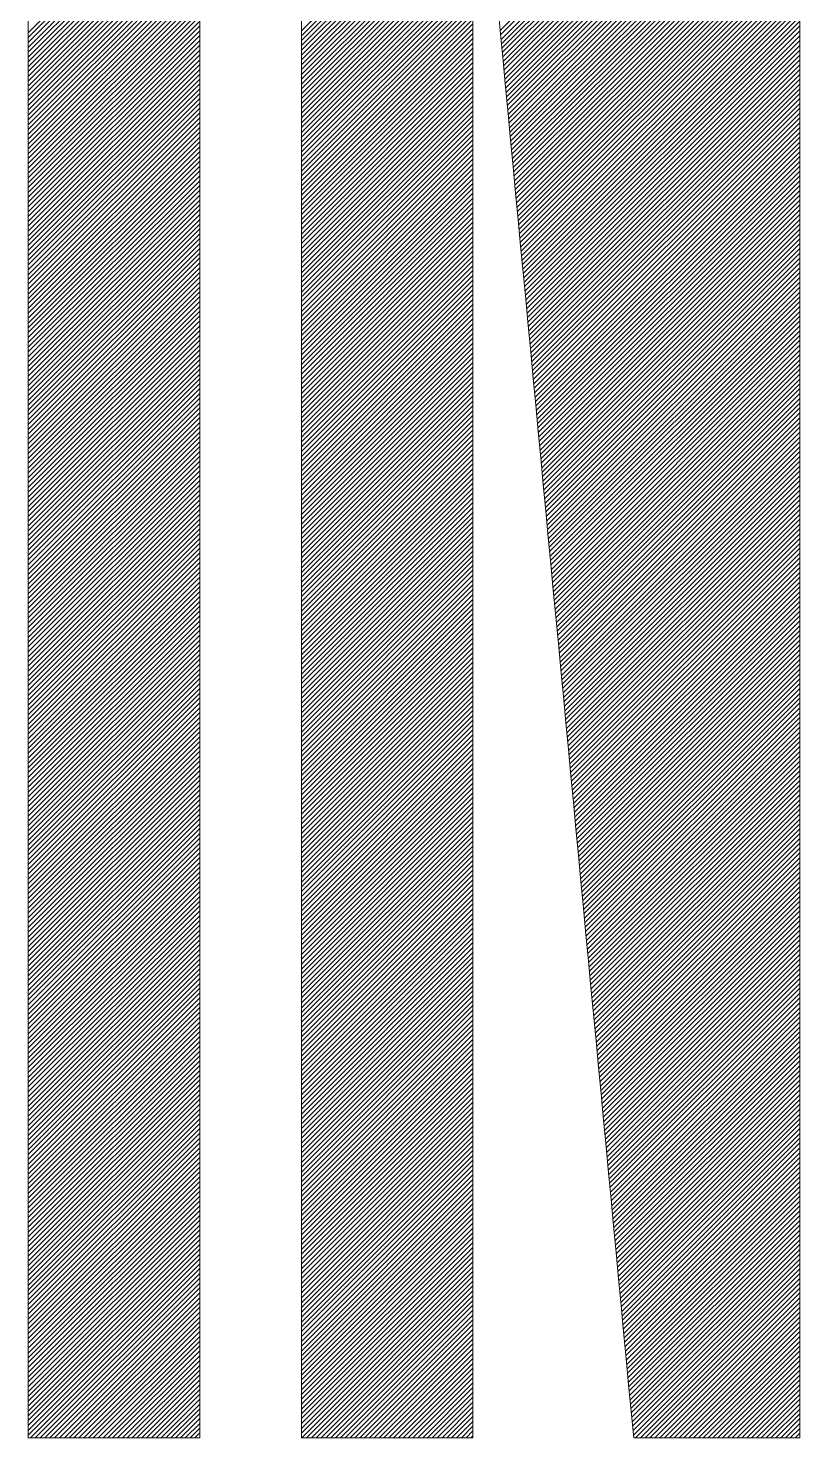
# Model space of a CAD drawing. Header units: inches. Extents: x -49881 to 95347, y -45374 to 27845.
# Drawn here: x 93625.6 to 93855.1, y 2246.7 to 2666.2 of the extents above; entities that cross this region are included whole.
import ezdxf

# ---------------------------------------------------------------- set-up
doc = ezdxf.new("R2010")
doc.units = ezdxf.units.IN
doc.header["$MEASUREMENT"] = 0
doc.layers.add('ONDOCS', color=7, linetype='Continuous', lineweight=0)

# ---------------------------------------------------------------- blocks, each defined once
blk = doc.blocks.new('Template Zicom')
at = {"layer": 'ONDOCS', "color": 7, "linetype": 'Continuous', "lineweight": 0, "ltscale": 100}
for p, q in [((1051.687, 133.933), (1053.965, 136.211)), ((1051.69, 133.9), (1053.965, 136.175)), ((1051.694, 133.866), (1053.965, 136.138)), ((1051.697, 133.833), (1053.965, 136.101)), ((1051.7, 133.799), (1053.965, 136.064)), ((1051.703, 133.765), (1053.965, 136.027)), ((1051.706, 133.732), (1053.965, 135.991)), ((1051.71, 133.698), (1053.965, 135.954)), ((1051.713, 133.665), (1053.965, 135.917)), ((1051.716, 133.631), (1053.965, 135.88)), ((1051.719, 133.597), (1053.965, 135.844)), ((1051.722, 133.564), (1053.965, 135.807)), ((1051.726, 133.53), (1053.965, 135.77)), ((1051.729, 133.497), (1053.965, 135.733)), ((1051.732, 133.463), (1053.965, 135.696)), ((1051.735, 133.429), (1053.965, 135.66)), ((1051.738, 133.396), (1053.965, 135.623)), ((1051.741, 133.362), (1053.965, 135.586)), ((1051.745, 133.329), (1053.965, 135.549)), ((1051.748, 133.295), (1053.965, 135.512)), ((1051.751, 133.261), (1053.965, 135.476)), ((1051.754, 133.228), (1053.965, 135.439)), ((1051.757, 133.194), (1053.965, 135.402)), ((1051.761, 133.161), (1053.965, 135.365)), ((1051.764, 133.127), (1053.965, 135.329)), ((1048.098, 133.915), (1049.402, 135.219)), ((1050.176, 133.93), (1051.48, 135.234)), ((1051.767, 133.093), (1053.965, 135.292)), ((1051.77, 133.06), (1053.965, 135.255)), ((1051.773, 133.026), (1053.965, 135.218)), ((1048.098, 133.879), (1049.402, 135.182)), ((1048.098, 133.842), (1049.402, 135.146)), ((1048.098, 133.805), (1049.402, 135.109)), ((1050.176, 133.894), (1051.48, 135.197)), ((1050.176, 133.857), (1051.48, 135.161)), ((1050.176, 133.82), (1051.48, 135.124)), ((1051.776, 132.993), (1053.965, 135.181)), ((1051.78, 132.959), (1053.965, 135.145)), ((1051.783, 132.926), (1053.965, 135.108)), ((1048.098, 133.768), (1049.402, 135.072)), ((1048.098, 133.731), (1049.402, 135.035)), ((1050.176, 133.783), (1051.48, 135.087)), ((1050.176, 133.746), (1051.48, 135.05)), ((1050.176, 133.71), (1051.48, 135.013)), ((1051.786, 132.892), (1053.965, 135.071)), ((1051.789, 132.858), (1053.965, 135.034)), ((1048.098, 133.695), (1049.402, 134.998)), ((1048.098, 133.658), (1049.402, 134.962)), ((1048.098, 133.621), (1049.402, 134.925)), ((1050.176, 133.673), (1051.48, 134.977)), ((1050.176, 133.636), (1051.48, 134.94)), ((1050.176, 133.599), (1051.48, 134.903)), ((1051.792, 132.825), (1053.965, 134.997)), ((1051.796, 132.791), (1053.965, 134.961)), ((1051.799, 132.758), (1053.965, 134.924)), ((1048.098, 133.584), (1049.402, 134.888)), ((1048.098, 133.548), (1049.402, 134.851)), ((1048.098, 133.511), (1049.402, 134.815)), ((1050.176, 133.563), (1051.48, 134.866)), ((1050.176, 133.526), (1051.48, 134.83)), ((1050.176, 133.489), (1051.48, 134.793)), ((1051.802, 132.724), (1053.965, 134.887)), ((1051.805, 132.69), (1053.965, 134.85)), ((1051.808, 132.657), (1053.965, 134.814)), ((1048.098, 133.474), (1049.402, 134.778)), ((1048.098, 133.437), (1049.402, 134.741)), ((1048.098, 133.4), (1049.402, 134.704)), ((1050.176, 133.452), (1051.48, 134.756)), ((1050.176, 133.415), (1051.48, 134.719)), ((1050.176, 133.379), (1051.48, 134.682)), ((1051.812, 132.623), (1053.965, 134.777)), ((1051.815, 132.59), (1053.965, 134.74)), ((1051.818, 132.556), (1053.965, 134.703)), ((1048.098, 133.364), (1049.402, 134.667)), ((1048.098, 133.327), (1049.402, 134.631)), ((1048.098, 133.29), (1049.402, 134.594)), ((1050.176, 133.342), (1051.48, 134.646)), ((1050.176, 133.305), (1051.48, 134.609)), ((1050.176, 133.268), (1051.48, 134.572)), ((1051.821, 132.522), (1053.965, 134.666)), ((1051.824, 132.489), (1053.965, 134.63)), ((1051.827, 132.455), (1053.965, 134.593)), ((1048.098, 133.253), (1049.402, 134.557)), ((1048.098, 133.217), (1049.402, 134.52)), ((1048.098, 133.18), (1049.402, 134.484)), ((1050.176, 133.232), (1051.48, 134.535)), ((1050.176, 133.195), (1051.48, 134.498)), ((1051.831, 132.422), (1053.965, 134.556)), ((1051.834, 132.388), (1053.965, 134.519)), ((1051.837, 132.354), (1053.965, 134.483)), ((1048.098, 133.143), (1049.402, 134.447)), ((1048.098, 133.106), (1049.402, 134.41)), ((1048.098, 133.069), (1049.402, 134.373)), ((1050.176, 133.158), (1051.48, 134.462)), ((1050.176, 133.121), (1051.48, 134.425)), ((1050.176, 133.084), (1051.48, 134.388)), ((1051.84, 132.321), (1053.965, 134.446)), ((1051.843, 132.287), (1053.965, 134.409)), ((1051.847, 132.254), (1053.965, 134.372)), ((1048.098, 133.033), (1049.402, 134.336)), ((1048.098, 132.996), (1049.402, 134.3)), ((1048.098, 132.959), (1049.402, 134.263)), ((1050.176, 133.048), (1051.48, 134.351)), ((1050.176, 133.011), (1051.48, 134.315)), ((1050.176, 132.974), (1051.48, 134.278)), ((1051.85, 132.22), (1053.965, 134.335)), ((1051.853, 132.186), (1053.965, 134.299)), ((1051.856, 132.153), (1053.965, 134.262)), ((1048.098, 132.922), (1049.402, 134.226)), ((1048.098, 132.885), (1049.402, 134.189)), ((1048.098, 132.849), (1049.402, 134.152)), ((1050.176, 132.937), (1051.48, 134.241)), ((1050.176, 132.9), (1051.48, 134.204)), ((1050.176, 132.864), (1051.48, 134.167)), ((1051.859, 132.119), (1053.965, 134.225)), ((1051.862, 132.086), (1053.965, 134.188)), ((1051.866, 132.052), (1053.965, 134.151)), ((1048.098, 132.812), (1049.402, 134.116)), ((1048.098, 132.775), (1049.402, 134.079)), ((1048.098, 132.738), (1049.402, 134.042)), ((1050.176, 132.827), (1051.48, 134.131)), ((1050.176, 132.79), (1051.48, 134.094)), ((1050.176, 132.753), (1051.48, 134.057)), ((1051.869, 132.018), (1053.965, 134.115)), ((1051.872, 131.985), (1053.965, 134.078)), ((1051.875, 131.951), (1053.965, 134.041)), ((1048.098, 132.702), (1049.402, 134.005)), ((1048.098, 132.665), (1049.402, 133.969)), ((1048.098, 132.628), (1049.402, 133.932)), ((1050.176, 132.717), (1051.48, 134.02)), ((1050.176, 132.68), (1051.48, 133.984)), ((1050.176, 132.643), (1051.48, 133.947)), ((1051.878, 131.918), (1053.965, 134.004)), ((1051.882, 131.884), (1053.965, 133.968)), ((1051.885, 131.85), (1053.965, 133.931)), ((1048.098, 132.591), (1049.402, 133.895)), ((1048.098, 132.554), (1049.402, 133.858)), ((1048.098, 132.518), (1049.402, 133.821)), ((1050.176, 132.606), (1051.48, 133.91)), ((1050.176, 132.569), (1051.48, 133.873)), ((1050.176, 132.533), (1051.48, 133.836)), ((1051.888, 131.817), (1053.965, 133.894)), ((1051.891, 131.783), (1053.965, 133.857)), ((1048.098, 132.481), (1049.402, 133.785)), ((1048.098, 132.444), (1049.402, 133.748)), ((1050.176, 132.496), (1051.48, 133.8)), ((1050.176, 132.459), (1051.48, 133.763)), ((1050.176, 132.422), (1051.48, 133.726)), ((1051.894, 131.75), (1053.965, 133.82)), ((1051.898, 131.716), (1053.965, 133.784)), ((1051.901, 131.682), (1053.965, 133.747)), ((1048.098, 132.407), (1049.402, 133.711)), ((1048.098, 132.37), (1049.402, 133.674)), ((1048.098, 132.334), (1049.402, 133.637)), ((1050.176, 132.385), (1051.48, 133.689)), ((1050.176, 132.349), (1051.48, 133.652)), ((1050.176, 132.312), (1051.48, 133.616)), ((1051.904, 131.649), (1053.965, 133.71)), ((1051.907, 131.615), (1053.965, 133.673)), ((1051.91, 131.582), (1053.965, 133.637)), ((1048.098, 132.297), (1049.402, 133.601)), ((1048.098, 132.26), (1049.402, 133.564)), ((1048.098, 132.223), (1049.402, 133.527)), ((1050.176, 132.275), (1051.48, 133.579)), ((1050.176, 132.238), (1051.48, 133.542)), ((1050.176, 132.202), (1051.48, 133.505)), ((1051.913, 131.548), (1053.965, 133.6)), ((1051.917, 131.514), (1053.965, 133.563)), ((1051.92, 131.481), (1053.965, 133.526)), ((1048.098, 132.187), (1049.402, 133.49)), ((1048.098, 132.15), (1049.402, 133.454)), ((1048.098, 132.113), (1049.402, 133.417)), ((1050.176, 132.165), (1051.48, 133.469)), ((1050.176, 132.128), (1051.48, 133.432)), ((1050.176, 132.091), (1051.48, 133.395)), ((1051.923, 131.447), (1053.965, 133.489)), ((1051.926, 131.414), (1053.965, 133.453)), ((1051.929, 131.38), (1053.965, 133.416)), ((1048.098, 132.076), (1049.402, 133.38)), ((1048.098, 132.039), (1049.402, 133.343)), ((1048.098, 132.003), (1049.402, 133.306)), ((1050.176, 132.054), (1051.48, 133.358)), ((1050.176, 132.018), (1051.48, 133.321)), ((1051.933, 131.346), (1053.965, 133.379)), ((1051.936, 131.313), (1053.965, 133.342)), ((1051.939, 131.279), (1053.965, 133.305)), ((1048.098, 131.966), (1049.402, 133.27)), ((1048.098, 131.929), (1049.402, 133.233)), ((1048.098, 131.892), (1049.402, 133.196)), ((1050.176, 131.981), (1051.48, 133.285)), ((1050.176, 131.944), (1051.48, 133.248)), ((1050.176, 131.907), (1051.48, 133.211)), ((1051.942, 131.246), (1053.965, 133.269)), ((1051.945, 131.212), (1053.965, 133.232)), ((1051.948, 131.178), (1053.965, 133.195)), ((1048.098, 131.856), (1049.402, 133.159)), ((1048.098, 131.819), (1049.402, 133.123)), ((1048.098, 131.782), (1049.402, 133.086)), ((1050.176, 131.871), (1051.48, 133.174)), ((1050.176, 131.834), (1051.48, 133.138)), ((1050.176, 131.797), (1051.48, 133.101)), ((1051.952, 131.145), (1053.965, 133.158)), ((1051.955, 131.111), (1053.965, 133.122)), ((1051.958, 131.078), (1053.965, 133.085)), ((1048.098, 131.745), (1049.402, 133.049)), ((1048.098, 131.708), (1049.402, 133.012)), ((1048.098, 131.672), (1049.402, 132.975)), ((1050.176, 131.76), (1051.48, 133.064)), ((1050.176, 131.723), (1051.48, 133.027)), ((1050.176, 131.687), (1051.48, 132.99)), ((1051.961, 131.044), (1053.965, 133.048)), ((1051.964, 131.01), (1053.965, 133.011)), ((1051.968, 130.977), (1053.965, 132.974)), ((1048.098, 131.635), (1049.402, 132.939)), ((1048.098, 131.598), (1049.402, 132.902)), ((1048.098, 131.561), (1049.402, 132.865)), ((1050.176, 131.65), (1051.48, 132.954)), ((1050.176, 131.613), (1051.48, 132.917)), ((1050.176, 131.576), (1051.48, 132.88)), ((1051.971, 130.943), (1053.965, 132.938)), ((1051.974, 130.91), (1053.965, 132.901)), ((1051.977, 130.876), (1053.965, 132.864)), ((1048.098, 131.524), (1049.402, 132.828)), ((1048.098, 131.488), (1049.402, 132.791)), ((1048.098, 131.451), (1049.402, 132.755)), ((1050.176, 131.539), (1051.48, 132.843)), ((1050.176, 131.503), (1051.48, 132.806)), ((1050.176, 131.466), (1051.48, 132.77)), ((1051.98, 130.842), (1053.965, 132.827)), ((1051.984, 130.809), (1053.965, 132.79)), ((1051.987, 130.775), (1053.965, 132.754)), ((1048.098, 131.414), (1049.402, 132.718)), ((1048.098, 131.377), (1049.402, 132.681)), ((1048.098, 131.341), (1049.402, 132.644)), ((1050.176, 131.429), (1051.48, 132.733)), ((1050.176, 131.392), (1051.48, 132.696)), ((1050.176, 131.356), (1051.48, 132.659)), ((1051.99, 130.742), (1053.965, 132.717)), ((1051.993, 130.708), (1053.965, 132.68)), ((1051.996, 130.674), (1053.965, 132.643)), ((1048.098, 131.304), (1049.402, 132.608)), ((1048.098, 131.267), (1049.402, 132.571)), ((1050.176, 131.319), (1051.48, 132.623)), ((1050.176, 131.282), (1051.48, 132.586)), ((1050.176, 131.245), (1051.48, 132.549)), ((1051.999, 130.641), (1053.965, 132.607)), ((1052.003, 130.607), (1053.965, 132.57)), ((1048.098, 131.23), (1049.402, 132.534)), ((1048.098, 131.193), (1049.402, 132.497)), ((1048.098, 131.157), (1049.402, 132.46)), ((1050.176, 131.208), (1051.48, 132.512)), ((1050.176, 131.172), (1051.48, 132.475)), ((1050.176, 131.135), (1051.48, 132.439)), ((1052.006, 130.574), (1053.965, 132.533)), ((1052.009, 130.54), (1053.965, 132.496)), ((1052.012, 130.506), (1053.965, 132.459)), ((1048.098, 131.12), (1049.402, 132.424)), ((1048.098, 131.083), (1049.402, 132.387)), ((1048.098, 131.046), (1049.402, 132.35)), ((1050.176, 131.098), (1051.48, 132.402)), ((1050.176, 131.061), (1051.48, 132.365)), ((1050.176, 131.024), (1051.48, 132.328)), ((1052.015, 130.473), (1053.965, 132.423)), ((1052.019, 130.439), (1053.965, 132.386)), ((1052.022, 130.406), (1053.965, 132.349)), ((1048.098, 131.01), (1049.402, 132.313)), ((1048.098, 130.973), (1049.402, 132.276)), ((1048.098, 130.936), (1049.402, 132.24)), ((1050.176, 130.988), (1051.48, 132.291)), ((1050.176, 130.951), (1051.48, 132.255)), ((1050.176, 130.914), (1051.48, 132.218)), ((1052.025, 130.372), (1053.965, 132.312)), ((1052.028, 130.338), (1053.965, 132.276)), ((1052.031, 130.305), (1053.965, 132.239)), ((1048.098, 130.899), (1049.402, 132.203)), ((1048.098, 130.862), (1049.402, 132.166)), ((1048.098, 130.826), (1049.402, 132.129)), ((1050.176, 130.877), (1051.48, 132.181)), ((1050.176, 130.841), (1051.48, 132.144)), ((1050.176, 130.804), (1051.48, 132.108)), ((1052.034, 130.271), (1053.965, 132.202)), ((1052.038, 130.238), (1053.965, 132.165)), ((1052.041, 130.204), (1053.965, 132.128)), ((1048.098, 130.789), (1049.402, 132.093)), ((1048.098, 130.752), (1049.402, 132.056)), ((1048.098, 130.715), (1049.402, 132.019)), ((1050.176, 130.767), (1051.48, 132.071)), ((1050.176, 130.73), (1051.48, 132.034)), ((1052.044, 130.17), (1053.965, 132.092)), ((1052.047, 130.137), (1053.965, 132.055)), ((1052.05, 130.103), (1053.965, 132.018)), ((1048.098, 130.678), (1049.402, 131.982)), ((1048.098, 130.642), (1049.402, 131.945)), ((1048.098, 130.605), (1049.402, 131.909)), ((1050.176, 130.693), (1051.48, 131.997)), ((1050.176, 130.657), (1051.48, 131.96)), ((1050.176, 130.62), (1051.48, 131.924)), ((1052.054, 130.07), (1053.965, 131.981)), ((1052.057, 130.036), (1053.965, 131.944)), ((1052.06, 130.002), (1053.965, 131.908)), ((1048.098, 130.568), (1049.402, 131.872)), ((1048.098, 130.531), (1049.402, 131.835)), ((1048.098, 130.495), (1049.402, 131.798)), ((1050.176, 130.583), (1051.48, 131.887)), ((1050.176, 130.546), (1051.48, 131.85)), ((1050.176, 130.51), (1051.48, 131.813)), ((1052.063, 129.969), (1053.965, 131.871)), ((1052.066, 129.935), (1053.965, 131.834)), ((1052.07, 129.902), (1053.965, 131.797)), ((1048.098, 130.458), (1049.402, 131.762)), ((1048.098, 130.421), (1049.402, 131.725)), ((1048.098, 130.384), (1049.402, 131.688)), ((1050.176, 130.473), (1051.48, 131.777)), ((1050.176, 130.436), (1051.48, 131.74)), ((1050.176, 130.399), (1051.48, 131.703)), ((1052.073, 129.868), (1053.965, 131.761)), ((1052.076, 129.834), (1053.965, 131.724)), ((1052.079, 129.801), (1053.965, 131.687)), ((1048.098, 130.347), (1049.402, 131.651)), ((1048.098, 130.311), (1049.402, 131.614)), ((1048.098, 130.274), (1049.402, 131.578)), ((1050.176, 130.362), (1051.48, 131.666)), ((1050.176, 130.326), (1051.48, 131.629)), ((1050.176, 130.289), (1051.48, 131.593)), ((1052.082, 129.767), (1053.965, 131.65)), ((1052.085, 129.734), (1053.965, 131.613)), ((1052.089, 129.7), (1053.965, 131.577)), ((1048.098, 130.237), (1049.402, 131.541)), ((1048.098, 130.2), (1049.402, 131.504)), ((1048.098, 130.163), (1049.402, 131.467)), ((1050.176, 130.252), (1051.48, 131.556)), ((1050.176, 130.215), (1051.48, 131.519)), ((1050.176, 130.178), (1051.48, 131.482)), ((1052.092, 129.666), (1053.965, 131.54)), ((1052.095, 129.633), (1053.965, 131.503)), ((1052.098, 129.599), (1053.965, 131.466)), ((1048.098, 130.127), (1049.402, 131.43)), ((1048.098, 130.09), (1049.402, 131.394)), ((1048.098, 130.053), (1049.402, 131.357)), ((1050.176, 130.142), (1051.48, 131.445)), ((1050.176, 130.105), (1051.48, 131.409)), ((1050.176, 130.068), (1051.48, 131.372)), ((1052.101, 129.566), (1053.965, 131.429)), ((1052.105, 129.532), (1053.965, 131.393)), ((1052.108, 129.498), (1053.965, 131.356)), ((1048.098, 130.016), (1049.402, 131.32)), ((1048.098, 129.98), (1049.402, 131.283)), ((1050.176, 130.031), (1051.48, 131.335)), ((1050.176, 129.995), (1051.48, 131.298)), ((1050.176, 129.958), (1051.48, 131.262)), ((1052.111, 129.465), (1053.965, 131.319)), ((1052.114, 129.431), (1053.965, 131.282)), ((1048.098, 129.943), (1049.402, 131.247)), ((1048.098, 129.906), (1049.402, 131.21)), ((1048.098, 129.869), (1049.402, 131.173)), ((1050.176, 129.921), (1051.48, 131.225)), ((1050.176, 129.884), (1051.48, 131.188)), ((1050.176, 129.847), (1051.48, 131.151)), ((1052.117, 129.398), (1053.965, 131.246)), ((1052.12, 129.364), (1053.965, 131.209)), ((1052.124, 129.33), (1053.965, 131.172)), ((1048.098, 129.832), (1049.402, 131.136)), ((1048.098, 129.796), (1049.402, 131.099)), ((1048.098, 129.759), (1049.402, 131.063)), ((1050.176, 129.811), (1051.48, 131.114)), ((1050.176, 129.774), (1051.48, 131.078)), ((1050.176, 129.737), (1051.48, 131.041)), ((1052.127, 129.297), (1053.965, 131.135)), ((1052.13, 129.263), (1053.965, 131.098)), ((1052.133, 129.23), (1053.965, 131.062)), ((1048.098, 129.722), (1049.402, 131.026)), ((1048.098, 129.685), (1049.402, 130.989)), ((1048.098, 129.649), (1049.402, 130.952)), ((1050.176, 129.7), (1051.48, 131.004)), ((1050.176, 129.663), (1051.48, 130.967)), ((1050.176, 129.627), (1051.48, 130.93)), ((1052.136, 129.196), (1053.965, 131.025)), ((1052.14, 129.162), (1053.965, 130.988)), ((1052.143, 129.129), (1053.965, 130.951)), ((1048.098, 129.612), (1049.402, 130.915)), ((1048.098, 129.575), (1049.402, 130.879)), ((1048.098, 129.538), (1049.402, 130.842)), ((1050.176, 129.59), (1051.48, 130.894)), ((1050.176, 129.553), (1051.48, 130.857)), ((1050.176, 129.516), (1051.48, 130.82)), ((1052.146, 129.095), (1053.965, 130.915)), ((1052.149, 129.062), (1053.965, 130.878)), ((1052.152, 129.028), (1053.965, 130.841)), ((1048.098, 129.501), (1049.402, 130.805)), ((1048.098, 129.465), (1049.402, 130.768)), ((1048.098, 129.428), (1049.402, 130.732)), ((1050.176, 129.48), (1051.48, 130.783)), ((1050.176, 129.443), (1051.48, 130.747)), ((1052.156, 128.994), (1053.965, 130.804)), ((1052.159, 128.961), (1053.965, 130.767)), ((1052.162, 128.927), (1053.965, 130.731)), ((1048.098, 129.391), (1049.402, 130.695)), ((1048.098, 129.354), (1049.402, 130.658)), ((1048.098, 129.317), (1049.402, 130.621)), ((1050.176, 129.406), (1051.48, 130.71)), ((1050.176, 129.369), (1051.48, 130.673)), ((1050.176, 129.332), (1051.48, 130.636)), ((1052.165, 128.894), (1053.965, 130.694)), ((1052.168, 128.86), (1053.965, 130.657)), ((1052.171, 128.826), (1053.965, 130.62)), ((1048.098, 129.281), (1049.402, 130.584)), ((1048.098, 129.244), (1049.402, 130.548)), ((1048.098, 129.207), (1049.402, 130.511)), ((1050.176, 129.296), (1051.48, 130.599)), ((1050.176, 129.259), (1051.48, 130.563)), ((1050.176, 129.222), (1051.48, 130.526)), ((1052.175, 128.793), (1053.965, 130.583)), ((1052.178, 128.759), (1053.965, 130.547)), ((1052.181, 128.726), (1053.965, 130.51)), ((1048.098, 129.17), (1049.402, 130.474)), ((1048.098, 129.134), (1049.402, 130.437)), ((1048.098, 129.097), (1049.402, 130.401)), ((1050.176, 129.185), (1051.48, 130.489)), ((1050.176, 129.149), (1051.48, 130.452)), ((1050.176, 129.112), (1051.48, 130.416)), ((1052.184, 128.692), (1053.965, 130.473)), ((1052.187, 128.659), (1053.965, 130.436)), ((1052.191, 128.625), (1053.965, 130.4)), ((1048.098, 129.06), (1049.402, 130.364)), ((1048.098, 129.023), (1049.402, 130.327)), ((1048.098, 128.986), (1049.402, 130.29)), ((1050.176, 129.075), (1051.48, 130.379)), ((1050.176, 129.038), (1051.48, 130.342)), ((1050.176, 129.001), (1051.48, 130.305)), ((1052.194, 128.591), (1053.965, 130.363)), ((1052.197, 128.558), (1053.965, 130.326)), ((1052.2, 128.524), (1053.965, 130.289)), ((1048.098, 128.95), (1049.402, 130.253)), ((1048.098, 128.913), (1049.402, 130.217)), ((1048.098, 128.876), (1049.402, 130.18)), ((1050.176, 128.965), (1051.48, 130.268)), ((1050.176, 128.928), (1051.48, 130.232)), ((1050.176, 128.891), (1051.48, 130.195)), ((1052.203, 128.491), (1053.965, 130.252)), ((1052.206, 128.457), (1053.965, 130.216)), ((1052.21, 128.423), (1053.965, 130.179)), ((1048.098, 128.839), (1049.402, 130.143)), ((1048.098, 128.802), (1049.402, 130.106)), ((1048.098, 128.766), (1049.402, 130.069)), ((1050.176, 128.854), (1051.48, 130.158)), ((1050.176, 128.817), (1051.48, 130.121)), ((1050.176, 128.781), (1051.48, 130.084)), ((1052.213, 128.39), (1053.965, 130.142)), ((1052.216, 128.356), (1053.965, 130.105)), ((1052.219, 128.323), (1053.965, 130.068)), ((1048.098, 128.729), (1049.402, 130.033)), ((1048.098, 128.692), (1049.402, 129.996)), ((1050.176, 128.744), (1051.48, 130.048)), ((1050.176, 128.707), (1051.48, 130.011)), ((1050.176, 128.67), (1051.48, 129.974)), ((1052.222, 128.289), (1053.965, 130.032)), ((1052.226, 128.255), (1053.965, 129.995)), ((1048.098, 128.655), (1049.402, 129.959)), ((1048.098, 128.619), (1049.402, 129.922)), ((1048.098, 128.582), (1049.402, 129.886)), ((1050.176, 128.634), (1051.48, 129.937)), ((1050.176, 128.597), (1051.48, 129.901)), ((1050.176, 128.56), (1051.48, 129.864)), ((1052.229, 128.222), (1053.965, 129.958)), ((1052.232, 128.188), (1053.965, 129.921)), ((1052.235, 128.155), (1053.965, 129.885)), ((1048.098, 128.545), (1049.402, 129.849)), ((1048.098, 128.508), (1049.402, 129.812)), ((1048.098, 128.471), (1049.402, 129.775)), ((1050.176, 128.523), (1051.48, 129.827)), ((1050.176, 128.486), (1051.48, 129.79)), ((1050.176, 128.45), (1051.48, 129.753)), ((1052.238, 128.121), (1053.965, 129.848)), ((1052.242, 128.087), (1053.965, 129.811)), ((1052.245, 128.054), (1053.965, 129.774)), ((1048.098, 128.435), (1049.402, 129.738)), ((1048.098, 128.398), (1049.402, 129.702)), ((1048.098, 128.361), (1049.402, 129.665)), ((1050.176, 128.413), (1051.48, 129.717)), ((1050.176, 128.376), (1051.48, 129.68)), ((1050.176, 128.339), (1051.48, 129.643)), ((1052.248, 128.02), (1053.965, 129.737)), ((1052.251, 127.987), (1053.965, 129.701)), ((1052.254, 127.953), (1053.965, 129.664)), ((1048.098, 128.324), (1049.402, 129.628)), ((1048.098, 128.288), (1049.402, 129.591)), ((1048.098, 128.251), (1049.402, 129.555)), ((1050.176, 128.303), (1051.48, 129.606)), ((1050.176, 128.266), (1051.48, 129.569)), ((1050.176, 128.229), (1051.48, 129.533)), ((1052.257, 127.919), (1053.965, 129.627)), ((1052.261, 127.886), (1053.965, 129.59)), ((1052.264, 127.852), (1053.965, 129.554)), ((1048.098, 128.214), (1049.402, 129.518)), ((1048.098, 128.177), (1049.402, 129.481)), ((1048.098, 128.14), (1049.402, 129.444)), ((1050.176, 128.192), (1051.48, 129.496)), ((1050.176, 128.155), (1051.48, 129.459)), ((1052.267, 127.819), (1053.965, 129.517)), ((1052.27, 127.785), (1053.965, 129.48)), ((1052.273, 127.751), (1053.965, 129.443)), ((1048.098, 128.104), (1049.402, 129.407)), ((1048.098, 128.067), (1049.402, 129.371)), ((1048.098, 128.03), (1049.402, 129.334)), ((1050.176, 128.119), (1051.48, 129.422)), ((1050.176, 128.082), (1051.48, 129.386)), ((1050.176, 128.045), (1051.48, 129.349)), ((1052.277, 127.718), (1053.965, 129.406)), ((1052.28, 127.684), (1053.965, 129.37)), ((1052.283, 127.651), (1053.965, 129.333)), ((1048.098, 127.993), (1049.402, 129.297)), ((1048.098, 127.956), (1049.402, 129.26)), ((1048.098, 127.92), (1049.402, 129.223)), ((1050.176, 128.008), (1051.48, 129.312)), ((1050.176, 127.971), (1051.48, 129.275)), ((1050.176, 127.935), (1051.48, 129.238)), ((1052.286, 127.617), (1053.965, 129.296)), ((1052.289, 127.583), (1053.965, 129.259)), ((1052.292, 127.55), (1053.965, 129.222)), ((1048.098, 127.883), (1049.402, 129.187)), ((1048.098, 127.846), (1049.402, 129.15)), ((1048.098, 127.809), (1049.402, 129.113)), ((1050.176, 127.898), (1051.48, 129.202)), ((1050.176, 127.861), (1051.48, 129.165)), ((1050.176, 127.824), (1051.48, 129.128)), ((1052.296, 127.516), (1053.965, 129.186)), ((1052.299, 127.483), (1053.965, 129.149)), ((1052.302, 127.449), (1053.965, 129.112)), ((1048.098, 127.773), (1049.402, 129.076)), ((1048.098, 127.736), (1049.402, 129.04)), ((1048.098, 127.699), (1049.402, 129.003)), ((1050.176, 127.788), (1051.48, 129.091)), ((1050.176, 127.751), (1051.48, 129.055)), ((1050.176, 127.714), (1051.48, 129.018)), ((1052.305, 127.415), (1053.965, 129.075)), ((1052.308, 127.382), (1053.965, 129.039)), ((1052.312, 127.348), (1053.965, 129.002)), ((1048.098, 127.662), (1049.402, 128.966)), ((1048.098, 127.625), (1049.402, 128.929)), ((1048.098, 127.589), (1049.402, 128.892)), ((1050.176, 127.677), (1051.48, 128.981)), ((1050.176, 127.64), (1051.48, 128.944)), ((1050.176, 127.604), (1051.48, 128.907)), ((1052.315, 127.315), (1053.965, 128.965)), ((1052.318, 127.281), (1053.965, 128.928)), ((1052.321, 127.247), (1053.965, 128.891)), ((1048.098, 127.552), (1049.402, 128.856)), ((1048.098, 127.515), (1049.402, 128.819)), ((1048.098, 127.478), (1049.402, 128.782)), ((1050.176, 127.567), (1051.48, 128.871)), ((1050.176, 127.53), (1051.48, 128.834)), ((1050.176, 127.493), (1051.48, 128.797)), ((1052.324, 127.214), (1053.965, 128.855)), ((1052.328, 127.18), (1053.965, 128.818)), ((1048.098, 127.441), (1049.402, 128.745)), ((1048.098, 127.405), (1049.402, 128.708)), ((1050.176, 127.456), (1051.48, 128.76)), ((1050.176, 127.42), (1051.48, 128.723)), ((1050.176, 127.383), (1051.48, 128.687)), ((1052.331, 127.147), (1053.965, 128.781)), ((1052.334, 127.113), (1053.965, 128.744)), ((1052.337, 127.079), (1053.965, 128.708)), ((1048.098, 127.368), (1049.402, 128.672)), ((1048.098, 127.331), (1049.402, 128.635)), ((1048.098, 127.294), (1049.402, 128.598)), ((1050.176, 127.346), (1051.48, 128.65)), ((1050.176, 127.309), (1051.48, 128.613)), ((1050.176, 127.273), (1051.48, 128.576)), ((1052.34, 127.046), (1053.965, 128.671)), ((1052.343, 127.012), (1053.965, 128.634)), ((1052.347, 126.979), (1053.965, 128.597)), ((1048.098, 127.258), (1049.402, 128.561)), ((1048.098, 127.221), (1049.402, 128.525)), ((1048.098, 127.184), (1049.402, 128.488)), ((1050.176, 127.236), (1051.48, 128.54)), ((1050.176, 127.199), (1051.48, 128.503)), ((1050.176, 127.162), (1051.48, 128.466)), ((1052.35, 126.945), (1053.965, 128.56)), ((1052.353, 126.911), (1053.965, 128.524)), ((1052.356, 126.878), (1053.965, 128.487)), ((1048.098, 127.147), (1049.402, 128.451)), ((1048.098, 127.11), (1049.402, 128.414)), ((1048.098, 127.074), (1049.402, 128.377)), ((1050.176, 127.125), (1051.48, 128.429)), ((1050.176, 127.089), (1051.48, 128.392)), ((1050.176, 127.052), (1051.48, 128.356)), ((1052.359, 126.844), (1053.965, 128.45)), ((1052.363, 126.811), (1053.965, 128.413)), ((1052.366, 126.777), (1053.965, 128.376)), ((1048.098, 127.037), (1049.402, 128.341)), ((1048.098, 127), (1049.402, 128.304)), ((1048.098, 126.963), (1049.402, 128.267)), ((1050.176, 127.015), (1051.48, 128.319)), ((1050.176, 126.978), (1051.48, 128.282)), ((1050.176, 126.942), (1051.48, 128.245)), ((1052.369, 126.743), (1053.965, 128.34)), ((1052.372, 126.71), (1053.965, 128.303)), ((1052.375, 126.676), (1053.965, 128.266)), ((1048.098, 126.927), (1049.402, 128.23)), ((1048.098, 126.89), (1049.402, 128.194)), ((1048.098, 126.853), (1049.402, 128.157)), ((1050.176, 126.905), (1051.48, 128.209)), ((1050.176, 126.868), (1051.48, 128.172)), ((1052.378, 126.643), (1053.965, 128.229)), ((1052.382, 126.609), (1053.965, 128.193)), ((1052.385, 126.575), (1053.965, 128.156)), ((1048.098, 126.816), (1049.402, 128.12)), ((1048.098, 126.779), (1049.402, 128.083)), ((1048.098, 126.743), (1049.402, 128.046)), ((1050.176, 126.831), (1051.48, 128.135)), ((1050.176, 126.794), (1051.48, 128.098)), ((1050.176, 126.758), (1051.48, 128.061)), ((1052.388, 126.542), (1053.965, 128.119)), ((1052.391, 126.508), (1053.965, 128.082)), ((1052.394, 126.475), (1053.965, 128.045)), ((1048.098, 126.706), (1049.402, 128.01)), ((1048.098, 126.669), (1049.402, 127.973)), ((1048.098, 126.632), (1049.402, 127.936)), ((1050.176, 126.721), (1051.48, 128.025)), ((1050.176, 126.684), (1051.48, 127.988)), ((1050.176, 126.647), (1051.48, 127.951)), ((1052.398, 126.441), (1053.965, 128.009)), ((1052.401, 126.407), (1053.965, 127.972)), ((1052.404, 126.374), (1053.965, 127.935)), ((1048.098, 126.595), (1049.402, 127.899)), ((1048.098, 126.559), (1049.402, 127.862)), ((1048.098, 126.522), (1049.402, 127.826)), ((1050.176, 126.61), (1051.48, 127.914)), ((1050.176, 126.574), (1051.48, 127.877)), ((1050.176, 126.537), (1051.48, 127.841)), ((1052.407, 126.34), (1053.965, 127.898)), ((1052.41, 126.307), (1053.965, 127.861)), ((1052.414, 126.273), (1053.965, 127.825)), ((1048.098, 126.485), (1049.402, 127.789)), ((1048.098, 126.448), (1049.402, 127.752)), ((1048.098, 126.412), (1049.402, 127.715)), ((1050.176, 126.5), (1051.48, 127.804)), ((1050.176, 126.463), (1051.48, 127.767)), ((1050.176, 126.427), (1051.48, 127.73)), ((1052.417, 126.239), (1053.965, 127.788)), ((1052.42, 126.206), (1053.965, 127.751)), ((1052.423, 126.172), (1053.965, 127.714)), ((1048.098, 126.375), (1049.402, 127.679)), ((1048.098, 126.338), (1049.402, 127.642)), ((1048.098, 126.301), (1049.402, 127.605)), ((1050.176, 126.39), (1051.48, 127.694)), ((1050.176, 126.353), (1051.48, 127.657)), ((1050.176, 126.316), (1051.48, 127.62)), ((1052.426, 126.139), (1053.965, 127.678)), ((1052.429, 126.105), (1053.965, 127.641)), ((1052.433, 126.071), (1053.965, 127.604)), ((1048.098, 126.264), (1049.402, 127.568)), ((1048.098, 126.228), (1049.402, 127.531)), ((1048.098, 126.191), (1049.402, 127.495)), ((1050.176, 126.279), (1051.48, 127.583)), ((1050.176, 126.243), (1051.48, 127.546)), ((1050.176, 126.206), (1051.48, 127.51)), ((1052.436, 126.038), (1053.965, 127.567)), ((1052.439, 126.004), (1053.965, 127.53)), ((1048.098, 126.154), (1049.402, 127.458)), ((1048.098, 126.117), (1049.402, 127.421)), ((1050.176, 126.169), (1051.48, 127.473)), ((1050.176, 126.132), (1051.48, 127.436)), ((1050.176, 126.095), (1051.48, 127.399)), ((1052.442, 125.971), (1053.965, 127.494)), ((1052.445, 125.937), (1053.965, 127.457)), ((1052.449, 125.903), (1053.965, 127.42)), ((1048.098, 126.081), (1049.402, 127.384)), ((1048.098, 126.044), (1049.402, 127.347)), ((1048.098, 126.007), (1049.402, 127.311)), ((1050.176, 126.059), (1051.48, 127.362)), ((1050.176, 126.022), (1051.48, 127.326)), ((1050.176, 125.985), (1051.48, 127.289)), ((1052.452, 125.87), (1053.965, 127.383)), ((1052.455, 125.836), (1053.965, 127.347)), ((1052.458, 125.803), (1053.965, 127.31)), ((1048.098, 125.97), (1049.402, 127.274)), ((1048.098, 125.933), (1049.402, 127.237)), ((1048.098, 125.897), (1049.402, 127.2)), ((1050.176, 125.948), (1051.48, 127.252)), ((1050.176, 125.912), (1051.48, 127.215)), ((1050.176, 125.875), (1051.48, 127.179)), ((1052.461, 125.769), (1053.965, 127.273)), ((1052.464, 125.735), (1053.965, 127.236)), ((1052.468, 125.702), (1053.965, 127.199)), ((1048.098, 125.86), (1049.402, 127.164)), ((1048.098, 125.823), (1049.402, 127.127)), ((1048.098, 125.786), (1049.402, 127.09)), ((1050.176, 125.838), (1051.48, 127.142)), ((1050.176, 125.801), (1051.48, 127.105)), ((1050.176, 125.764), (1051.48, 127.068)), ((1052.471, 125.668), (1053.965, 127.163)), ((1052.474, 125.635), (1053.965, 127.126)), ((1052.477, 125.601), (1053.965, 127.089)), ((1048.098, 125.749), (1049.402, 127.053)), ((1048.098, 125.713), (1049.402, 127.016)), ((1048.098, 125.676), (1049.402, 126.98)), ((1050.176, 125.728), (1051.48, 127.031)), ((1050.176, 125.691), (1051.48, 126.995)), ((1052.48, 125.567), (1053.965, 127.052)), ((1052.484, 125.534), (1053.965, 127.015)), ((1052.487, 125.5), (1053.965, 126.979)), ((1048.098, 125.639), (1049.402, 126.943)), ((1048.098, 125.602), (1049.402, 126.906)), ((1048.098, 125.566), (1049.402, 126.869)), ((1050.176, 125.654), (1051.48, 126.958)), ((1050.176, 125.617), (1051.48, 126.921)), ((1050.176, 125.581), (1051.48, 126.884)), ((1052.49, 125.467), (1053.965, 126.942)), ((1052.493, 125.433), (1053.965, 126.905)), ((1052.496, 125.399), (1053.965, 126.868)), ((1048.098, 125.529), (1049.402, 126.833)), ((1048.098, 125.492), (1049.402, 126.796)), ((1048.098, 125.455), (1049.402, 126.759)), ((1050.176, 125.544), (1051.48, 126.848)), ((1050.176, 125.507), (1051.48, 126.811)), ((1050.176, 125.47), (1051.48, 126.774)), ((1052.5, 125.366), (1053.965, 126.832)), ((1052.503, 125.332), (1053.965, 126.795)), ((1052.506, 125.299), (1053.965, 126.758)), ((1048.098, 125.418), (1049.402, 126.722)), ((1048.098, 125.382), (1049.402, 126.685)), ((1048.098, 125.345), (1049.402, 126.649)), ((1050.176, 125.433), (1051.48, 126.737)), ((1050.176, 125.397), (1051.48, 126.7)), ((1050.176, 125.36), (1051.48, 126.664)), ((1052.509, 125.265), (1053.965, 126.721)), ((1052.512, 125.231), (1053.965, 126.684)), ((1052.515, 125.198), (1053.965, 126.648)), ((1048.098, 125.308), (1049.402, 126.612)), ((1048.098, 125.271), (1049.402, 126.575)), ((1048.098, 125.234), (1049.402, 126.538)), ((1050.176, 125.323), (1051.48, 126.627)), ((1050.176, 125.286), (1051.48, 126.59)), ((1050.176, 125.249), (1051.48, 126.553)), ((1052.519, 125.164), (1053.965, 126.611)), ((1052.522, 125.131), (1053.965, 126.574)), ((1052.525, 125.097), (1053.965, 126.537)), ((1048.098, 125.198), (1049.402, 126.501)), ((1048.098, 125.161), (1049.402, 126.465)), ((1048.098, 125.124), (1049.402, 126.428)), ((1050.176, 125.213), (1051.48, 126.516)), ((1050.176, 125.176), (1051.48, 126.48)), ((1050.176, 125.139), (1051.48, 126.443)), ((1052.528, 125.063), (1053.965, 126.5)), ((1052.531, 125.03), (1053.965, 126.464)), ((1052.535, 124.996), (1053.965, 126.427)), ((1048.098, 125.087), (1049.402, 126.391)), ((1048.098, 125.051), (1049.402, 126.354)), ((1048.098, 125.014), (1049.402, 126.318)), ((1050.176, 125.102), (1051.48, 126.406)), ((1050.176, 125.066), (1051.48, 126.369)), ((1050.176, 125.029), (1051.48, 126.333)), ((1052.538, 124.963), (1053.965, 126.39)), ((1052.541, 124.929), (1053.965, 126.353)), ((1052.544, 124.895), (1053.965, 126.317)), ((1048.098, 124.977), (1049.402, 126.281)), ((1048.098, 124.94), (1049.402, 126.244)), ((1050.176, 124.992), (1051.48, 126.296)), ((1050.176, 124.955), (1051.48, 126.259)), ((1050.176, 124.918), (1051.48, 126.222)), ((1052.547, 124.862), (1053.965, 126.28)), ((1052.55, 124.828), (1053.965, 126.243)), ((1048.098, 124.903), (1049.402, 126.207)), ((1048.098, 124.867), (1049.402, 126.17)), ((1048.098, 124.83), (1049.402, 126.134)), ((1050.176, 124.882), (1051.48, 126.185)), ((1050.176, 124.845), (1051.48, 126.149)), ((1050.176, 124.808), (1051.48, 126.112)), ((1052.554, 124.795), (1053.965, 126.206)), ((1052.557, 124.761), (1053.965, 126.169)), ((1052.56, 124.727), (1053.965, 126.133)), ((1048.098, 124.793), (1049.402, 126.097)), ((1048.098, 124.756), (1049.402, 126.06)), ((1048.098, 124.72), (1049.402, 126.023)), ((1050.176, 124.771), (1051.48, 126.075)), ((1050.176, 124.734), (1051.48, 126.038)), ((1050.176, 124.698), (1051.48, 126.001)), ((1052.563, 124.694), (1053.965, 126.096)), ((1052.566, 124.66), (1053.965, 126.059)), ((1052.57, 124.627), (1053.965, 126.022)), ((1048.098, 124.683), (1049.402, 125.986)), ((1048.098, 124.646), (1049.402, 125.95)), ((1048.098, 124.609), (1049.402, 125.913)), ((1050.176, 124.661), (1051.48, 125.965)), ((1050.176, 124.624), (1051.48, 125.928)), ((1050.176, 124.587), (1051.48, 125.891)), ((1052.573, 124.593), (1053.965, 125.986)), ((1052.576, 124.56), (1053.965, 125.949)), ((1052.579, 124.526), (1053.965, 125.912)), ((1048.098, 124.572), (1049.402, 125.876)), ((1048.098, 124.536), (1049.402, 125.839)), ((1048.098, 124.499), (1049.402, 125.803)), ((1050.176, 124.551), (1051.48, 125.854)), ((1050.176, 124.514), (1051.48, 125.818)), ((1050.176, 124.477), (1051.48, 125.781)), ((1052.582, 124.492), (1053.965, 125.875)), ((1052.586, 124.459), (1053.965, 125.838)), ((1052.589, 124.425), (1053.965, 125.802)), ((1048.098, 124.462), (1049.402, 125.766)), ((1048.098, 124.425), (1049.402, 125.729)), ((1048.098, 124.388), (1049.402, 125.692)), ((1050.176, 124.44), (1051.48, 125.744)), ((1050.176, 124.403), (1051.48, 125.707)), ((1052.592, 124.392), (1053.965, 125.765)), ((1052.595, 124.358), (1053.965, 125.728)), ((1052.598, 124.324), (1053.965, 125.691)), ((1048.098, 124.352), (1049.402, 125.655)), ((1048.098, 124.315), (1049.402, 125.619)), ((1048.098, 124.278), (1049.402, 125.582)), ((1050.176, 124.367), (1051.48, 125.67)), ((1050.176, 124.33), (1051.48, 125.634)), ((1050.176, 124.293), (1051.48, 125.597)), ((1052.601, 124.291), (1053.965, 125.654)), ((1052.605, 124.257), (1053.965, 125.618)), ((1052.608, 124.224), (1053.965, 125.581)), ((1048.098, 124.241), (1049.402, 125.545)), ((1048.098, 124.205), (1049.402, 125.508)), ((1048.098, 124.168), (1049.402, 125.472)), ((1050.176, 124.256), (1051.48, 125.56)), ((1050.176, 124.22), (1051.48, 125.523)), ((1050.176, 124.183), (1051.48, 125.487)), ((1052.611, 124.19), (1053.965, 125.544)), ((1052.614, 124.156), (1053.965, 125.507)), ((1052.617, 124.123), (1053.965, 125.471)), ((1048.098, 124.131), (1049.402, 125.435)), ((1048.098, 124.094), (1049.402, 125.398)), ((1048.098, 124.057), (1049.402, 125.361)), ((1050.176, 124.146), (1051.48, 125.45)), ((1050.176, 124.109), (1051.48, 125.413)), ((1050.176, 124.072), (1051.48, 125.376)), ((1052.621, 124.089), (1053.965, 125.434)), ((1052.624, 124.056), (1053.965, 125.397)), ((1052.627, 124.022), (1053.965, 125.36)), ((1048.098, 124.021), (1049.402, 125.324)), ((1048.098, 123.984), (1049.402, 125.288)), ((1048.098, 123.947), (1049.402, 125.251)), ((1050.176, 124.036), (1051.48, 125.339)), ((1050.176, 123.999), (1051.48, 125.303)), ((1050.176, 123.962), (1051.48, 125.266)), ((1052.63, 123.988), (1053.965, 125.323)), ((1052.633, 123.955), (1053.965, 125.287)), ((1052.636, 123.921), (1053.965, 125.25)), ((1048.098, 123.91), (1049.402, 125.214)), ((1048.098, 123.873), (1049.402, 125.177)), ((1048.098, 123.837), (1049.402, 125.14)), ((1050.176, 123.925), (1051.48, 125.229)), ((1050.176, 123.888), (1051.48, 125.192)), ((1050.176, 123.852), (1051.48, 125.155)), ((1052.64, 123.888), (1053.965, 125.213)), ((1052.643, 123.854), (1053.965, 125.176)), ((1052.646, 123.82), (1053.965, 125.139)), ((1048.098, 123.8), (1049.402, 125.104)), ((1048.098, 123.763), (1049.402, 125.067)), ((1048.098, 123.726), (1049.402, 125.03)), ((1050.176, 123.815), (1051.48, 125.119)), ((1050.176, 123.778), (1051.48, 125.082)), ((1050.176, 123.741), (1051.48, 125.045)), ((1052.649, 123.787), (1053.965, 125.103)), ((1052.652, 123.753), (1053.965, 125.066)), ((1052.656, 123.72), (1053.965, 125.029)), ((1048.098, 123.69), (1049.402, 124.993)), ((1048.098, 123.653), (1049.402, 124.957)), ((1050.176, 123.705), (1051.48, 125.008)), ((1050.176, 123.668), (1051.48, 124.972)), ((1050.176, 123.631), (1051.48, 124.935)), ((1052.659, 123.686), (1053.965, 124.992)), ((1052.662, 123.652), (1053.965, 124.956)), ((1048.098, 123.616), (1049.402, 124.92)), ((1048.098, 123.579), (1049.402, 124.883)), ((1048.098, 123.542), (1049.402, 124.846)), ((1050.176, 123.594), (1051.48, 124.898)), ((1050.176, 123.557), (1051.48, 124.861)), ((1050.176, 123.521), (1051.48, 124.824)), ((1052.665, 123.619), (1053.965, 124.919)), ((1052.668, 123.585), (1053.965, 124.882)), ((1052.672, 123.552), (1053.965, 124.845)), ((1048.098, 123.506), (1049.402, 124.809)), ((1048.098, 123.469), (1049.402, 124.773)), ((1048.098, 123.432), (1049.402, 124.736)), ((1050.176, 123.484), (1051.48, 124.788)), ((1050.176, 123.447), (1051.48, 124.751)), ((1050.176, 123.41), (1051.48, 124.714)), ((1052.675, 123.518), (1053.965, 124.808)), ((1052.678, 123.484), (1053.965, 124.772)), ((1052.681, 123.451), (1053.965, 124.735)), ((1048.098, 123.395), (1049.402, 124.699)), ((1048.098, 123.359), (1049.402, 124.662)), ((1048.098, 123.322), (1049.402, 124.626)), ((1050.176, 123.374), (1051.48, 124.677)), ((1050.176, 123.337), (1051.48, 124.64)), ((1050.176, 123.3), (1051.48, 124.604)), ((1052.684, 123.417), (1053.965, 124.698)), ((1052.687, 123.384), (1053.965, 124.661)), ((1052.691, 123.35), (1053.965, 124.625)), ((1048.098, 123.285), (1049.402, 124.589)), ((1048.098, 123.248), (1049.402, 124.552)), ((1048.115, 123.228), (1049.402, 124.515)), ((1050.176, 123.263), (1051.48, 124.567)), ((1050.178, 123.228), (1051.48, 124.53)), ((1050.215, 123.228), (1051.48, 124.493)), ((1052.694, 123.316), (1053.965, 124.588)), ((1052.697, 123.283), (1053.965, 124.551)), ((1052.7, 123.249), (1053.965, 124.514)), ((1048.152, 123.228), (1049.402, 124.478)), ((1048.189, 123.228), (1049.402, 124.442)), ((1048.225, 123.228), (1049.402, 124.405)), ((1050.252, 123.228), (1051.48, 124.457)), ((1050.288, 123.228), (1051.48, 124.42)), ((1052.716, 123.228), (1053.965, 124.477)), ((1052.753, 123.228), (1053.965, 124.441)), ((1052.79, 123.228), (1053.965, 124.404)), ((1048.262, 123.228), (1049.402, 124.368)), ((1048.299, 123.228), (1049.402, 124.331)), ((1048.336, 123.228), (1049.402, 124.294)), ((1050.325, 123.228), (1051.48, 124.383)), ((1050.362, 123.228), (1051.48, 124.346)), ((1050.399, 123.228), (1051.48, 124.309)), ((1052.826, 123.228), (1053.965, 124.367)), ((1052.863, 123.228), (1053.965, 124.33)), ((1052.9, 123.228), (1053.965, 124.293)), ((1048.373, 123.228), (1049.402, 124.258)), ((1048.409, 123.228), (1049.402, 124.221)), ((1048.446, 123.228), (1049.402, 124.184)), ((1050.435, 123.228), (1051.48, 124.273)), ((1050.472, 123.228), (1051.48, 124.236)), ((1050.509, 123.228), (1051.48, 124.199)), ((1052.937, 123.228), (1053.965, 124.257)), ((1052.974, 123.228), (1053.965, 124.22)), ((1053.01, 123.228), (1053.965, 124.183)), ((1048.483, 123.228), (1049.402, 124.147)), ((1048.52, 123.228), (1049.402, 124.111)), ((1048.556, 123.228), (1049.402, 124.074)), ((1050.546, 123.228), (1051.48, 124.162)), ((1050.583, 123.228), (1051.48, 124.126)), ((1050.619, 123.228), (1051.48, 124.089)), ((1053.047, 123.228), (1053.965, 124.146)), ((1053.084, 123.228), (1053.965, 124.11)), ((1053.121, 123.228), (1053.965, 124.073)), ((1048.593, 123.228), (1049.402, 124.037)), ((1048.63, 123.228), (1049.402, 124)), ((1048.667, 123.228), (1049.402, 123.963)), ((1050.656, 123.228), (1051.48, 124.052)), ((1050.693, 123.228), (1051.48, 124.015)), ((1050.73, 123.228), (1051.48, 123.978)), ((1053.157, 123.228), (1053.965, 124.036)), ((1053.194, 123.228), (1053.965, 123.999)), ((1053.231, 123.228), (1053.965, 123.962)), ((1048.704, 123.228), (1049.402, 123.927)), ((1048.74, 123.228), (1049.402, 123.89)), ((1048.777, 123.228), (1049.402, 123.853)), ((1050.767, 123.228), (1051.48, 123.942)), ((1050.803, 123.228), (1051.48, 123.905)), ((1050.84, 123.228), (1051.48, 123.868)), ((1053.268, 123.228), (1053.965, 123.926)), ((1053.305, 123.228), (1053.965, 123.889)), ((1053.341, 123.228), (1053.965, 123.852)), ((1048.814, 123.228), (1049.402, 123.816)), ((1048.851, 123.228), (1049.402, 123.779)), ((1048.888, 123.228), (1049.402, 123.743)), ((1050.877, 123.228), (1051.48, 123.831)), ((1050.914, 123.228), (1051.48, 123.794)), ((1050.95, 123.228), (1051.48, 123.758)), ((1053.378, 123.228), (1053.965, 123.815)), ((1053.415, 123.228), (1053.965, 123.779)), ((1053.452, 123.228), (1053.965, 123.742)), ((1048.924, 123.228), (1049.402, 123.706)), ((1048.961, 123.228), (1049.402, 123.669)), ((1050.987, 123.228), (1051.48, 123.721)), ((1051.024, 123.228), (1051.48, 123.684)), ((1051.061, 123.228), (1051.48, 123.647)), ((1053.489, 123.228), (1053.965, 123.705)), ((1053.525, 123.228), (1053.965, 123.668)), ((1048.998, 123.228), (1049.402, 123.632)), ((1049.035, 123.228), (1049.402, 123.596)), ((1049.071, 123.228), (1049.402, 123.559)), ((1051.098, 123.228), (1051.48, 123.611)), ((1051.134, 123.228), (1051.48, 123.574)), ((1051.171, 123.228), (1051.48, 123.537)), ((1053.562, 123.228), (1053.965, 123.631)), ((1053.599, 123.228), (1053.965, 123.595)), ((1053.636, 123.228), (1053.965, 123.558)), ((1049.108, 123.228), (1049.402, 123.522)), ((1049.145, 123.228), (1049.402, 123.485)), ((1049.182, 123.228), (1049.402, 123.448)), ((1051.208, 123.228), (1051.48, 123.5)), ((1051.245, 123.228), (1051.48, 123.463)), ((1051.281, 123.228), (1051.48, 123.427)), ((1053.672, 123.228), (1053.965, 123.521)), ((1053.709, 123.228), (1053.965, 123.484)), ((1053.746, 123.228), (1053.965, 123.447)), ((1049.219, 123.228), (1049.402, 123.412)), ((1049.255, 123.228), (1049.402, 123.375)), ((1049.292, 123.228), (1049.402, 123.338)), ((1051.318, 123.228), (1051.48, 123.39)), ((1051.355, 123.228), (1051.48, 123.353)), ((1051.392, 123.228), (1051.48, 123.316)), ((1053.783, 123.228), (1053.965, 123.411)), ((1053.82, 123.228), (1053.965, 123.374)), ((1053.856, 123.228), (1053.965, 123.337)), ((1049.329, 123.228), (1049.402, 123.301)), ((1049.366, 123.228), (1049.402, 123.265)), ((1051.429, 123.228), (1051.48, 123.28)), ((1051.465, 123.228), (1051.48, 123.243)), ((1053.893, 123.228), (1053.965, 123.3)), ((1053.93, 123.228), (1053.965, 123.264))]:
    blk.add_line(p, q, dxfattribs=at)
for points, knots in [([(1051.48, 136.121), (1051.48, 136.121), (1051.48, 136.121), (1051.48, 131.824), (1051.48, 127.526), (1051.48, 123.228), (1051.045, 123.228), (1050.611, 123.228), (1050.176, 123.228), (1050.176, 133.451), (1050.176, 143.674), (1050.176, 153.897), (1050.411, 154.008), (1050.642, 154.128), (1050.88, 154.23), (1051.08, 154.315), (1051.286, 154.385), (1051.489, 154.463), (1051.894, 150.299), (1052.298, 146.134), (1052.702, 141.97), (1052.702, 146.265), (1052.702, 150.56), (1052.702, 154.855), (1052.935, 154.917), (1053.165, 154.99), (1053.4, 155.042), (1053.587, 155.083), (1053.777, 155.107), (1053.965, 155.14), (1053.965, 144.503), (1053.965, 133.866), (1053.965, 123.228), (1053.544, 123.228), (1053.123, 123.228), (1052.702, 123.228), (1052.295, 127.526), (1051.887, 131.824), (1051.48, 136.121)], [0, 0, 0, 0, 0.011905, 0.02381, 0.047619, 0.047619, 0.047619, 0.095238, 0.095238, 0.095238, 0.142857, 0.142857, 0.142857, 0.220586, 0.220586, 0.220586, 0.285714, 0.285714, 0.285714, 0.428571, 0.428571, 0.428571, 0.571429, 0.571429, 0.571429, 0.651061, 0.651061, 0.651061, 0.714286, 0.714286, 0.714286, 0.785714, 0.785714, 0.785714, 0.857143, 0.857143, 0.857143, 1, 1, 1, 1]), ([(1051.48, 136.121), (1051.48, 131.824), (1051.48, 127.526), (1051.48, 123.228), (1051.045, 123.228), (1050.611, 123.228), (1050.176, 123.228), (1050.176, 133.451), (1050.176, 143.674), (1050.176, 153.897), (1050.411, 154.008), (1050.642, 154.128), (1050.88, 154.23), (1051.08, 154.315), (1051.286, 154.385), (1051.489, 154.463)], [0, 0, 0, 0, 0.166667, 0.166667, 0.166667, 0.333333, 0.333333, 0.333333, 0.5, 0.5, 0.5, 0.772052, 0.772052, 0.772052, 1, 1, 1, 1]), ([(1049.402, 153.48), (1049.402, 143.396), (1049.402, 133.312), (1049.402, 123.228), (1048.967, 123.228), (1048.533, 123.228), (1048.098, 123.228), (1048.098, 133.037), (1048.098, 142.846), (1048.098, 152.655), (1048.35, 152.825), (1048.596, 153.005), (1048.854, 153.167), (1049.035, 153.281), (1049.224, 153.383), (1049.41, 153.491), (1049.407, 153.487), (1049.405, 153.483), (1049.402, 153.48)], [0, 0, 0, 0, 0.111111, 0.111111, 0.111111, 0.222222, 0.222222, 0.222222, 0.333333, 0.333333, 0.333333, 0.528849, 0.528849, 0.528849, 0.666667, 0.666667, 0.666667, 1, 1, 1, 1]), ([(1049.402, 153.48), (1049.402, 143.396), (1049.402, 133.312), (1049.402, 123.228), (1048.967, 123.228), (1048.533, 123.228), (1048.098, 123.228), (1048.098, 133.037), (1048.098, 142.846), (1048.098, 152.655), (1048.35, 152.825), (1048.596, 153.005), (1048.854, 153.167), (1049.035, 153.281), (1049.224, 153.383), (1049.41, 153.491), (1049.407, 153.487), (1049.405, 153.483), (1049.402, 153.48)], [0, 0, 0, 0, 0.111111, 0.111111, 0.111111, 0.222222, 0.222222, 0.222222, 0.333333, 0.333333, 0.333333, 0.528849, 0.528849, 0.528849, 0.666667, 0.666667, 0.666667, 1, 1, 1, 1])]:
    blk.add_open_spline(points, degree=3, knots=knots, dxfattribs=at)

msp = doc.modelspace()

# ---------------------------------------------------------------- block references
at = {"xscale": 39.116, "yscale": 39.116, "zscale": 39.116}
msp.add_blockref('Template Zicom', (52628.23, -2573.46), dxfattribs=at)

doc.saveas('drawing.dxf')
